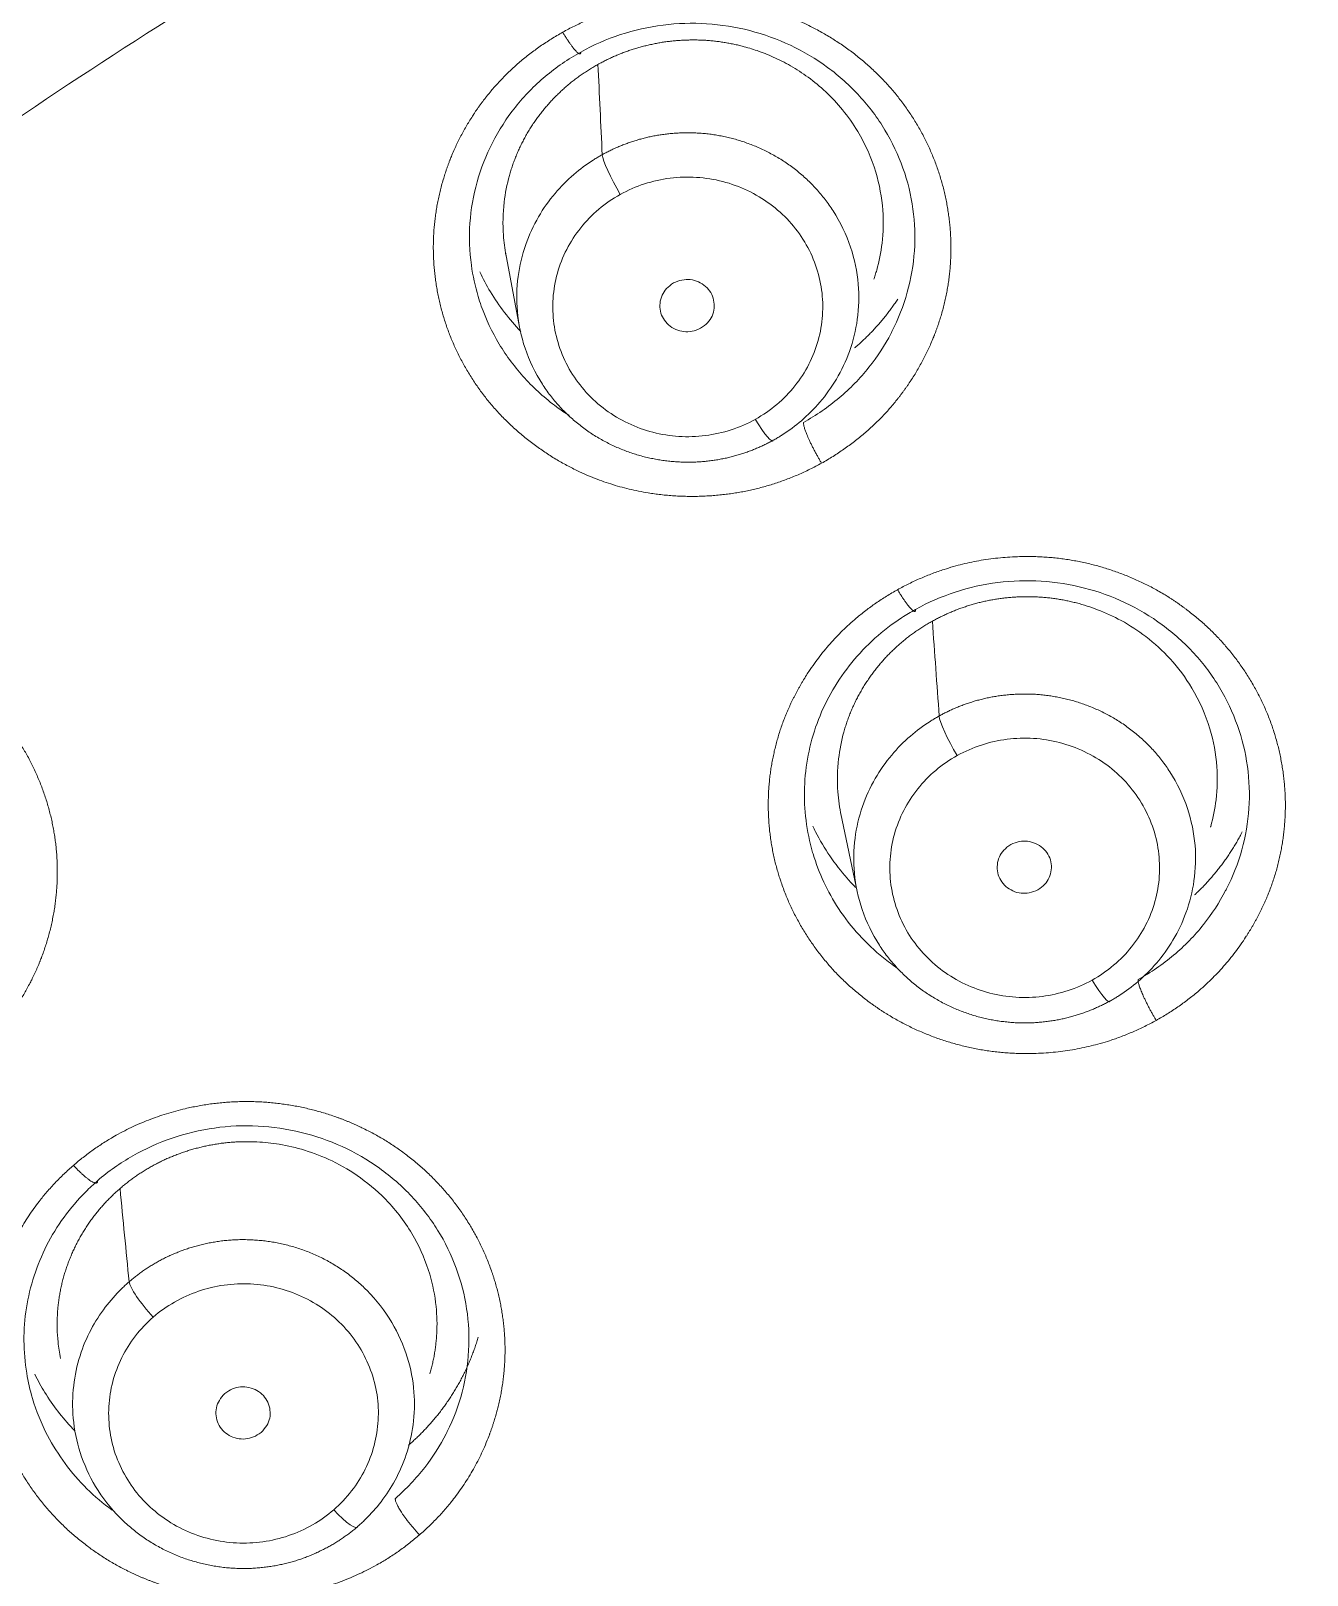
# Model space of a CAD drawing. Extents: x 19821 to 22981, y -91 to 2224.
# Drawn here: x 20717.51 to 20728.1, y 1238.57 to 1251.39 of the extents above; entities that cross this region are included whole.
import ezdxf

# ---------------------------------------------------------------- set-up
doc = ezdxf.new("R2010")
doc.units = 0
doc.header["$LTSCALE"] = 10
doc.header["$MEASUREMENT"] = 0
doc.layers.add('1', color=7, linetype='CONTINUOUS')

msp = doc.modelspace()

# ---------------------------------------------------------------- linework, layer by layer
at = {"layer": '1', "color": 7, "linetype": 'Continuous', "lineweight": 18}
for p, q in [((20721.449, 1249.554), (20721.566, 1248.931)), ((20724.233, 1244.89), (20724.369, 1244.247))]:
    msp.add_line(p, q, dxfattribs=at)
at = {"layer": '1', "color": 7, "linetype": 'Continuous', "lineweight": 13}
msp.add_line((20726.469, 1243.337), (20726.469, 1243.337), dxfattribs=at)
at = {"layer": '1', "color": 7, "linetype": 'Continuous', "lineweight": 18}
for centre, major_axis, ratio, start_param, end_param in [((20744.931, 1212.861), (62.577, 0), 0.961262, 0, 3.141593), ((20744.931, 1212.247), (-60.5, 0), 0.961262, 4.72417, 7.004197), ((20744.931, 1212.384), (-59.925, 0), 0.961262, 4.712389, 7.853982), ((20744.931, 1212.384), (60, 0), 0.961262, 1.582577, 4.712389), ((20722.402, 1250.115), (-0.145, 0.262), 0.137715, 0.271248, 1.813916), ((20723.523, 1248.248), (0.145, -0.262), 0.137665, 4.95623, 6.429121), ((20725.199, 1245.457), (-0.146, 0.262), 0.137817, 0.288498, 1.814094), ((20726.319, 1243.593), (0.146, -0.262), 0.137768, 4.955935, 6.446634), ((20718.525, 1240.796), (-0.196, 0.227), 0.18444, 0.255051, 1.780647), ((20720.023, 1239.196), (0.196, -0.227), 0.18439, 4.922488, 6.413187)]:
    msp.add_ellipse(centre, major_axis=major_axis, ratio=ratio, start_param=start_param, end_param=end_param, dxfattribs=at)
at = {"layer": '1', "color": 7, "linetype": 'Continuous', "lineweight": 13}
for centre, major_axis, start_param, end_param in [((20744.931, 1212.541), (61.963, 0), 1.570796, 3.141593), ((20744.931, 1212.247), (59.425, 0), 1.570796, 4.70194), ((20744.931, 1212.247), (57.948, 0), 1.579187, 4.712389), ((20744.931, 1212.291), (57.403, 0), 1.579486, 4.712389), ((20744.931, 1213.073), (-47.825, 0), 5.266052, 5.415363)]:
    msp.add_ellipse(centre, major_axis=major_axis, ratio=0.961262, start_param=start_param, end_param=end_param, dxfattribs=at)
at = {"layer": '1', "color": 7, "linetype": 'Continuous', "lineweight": 18}
for points, knots in [([(20682.032, 1218.028), (20682.032, 1219.263), (20682.071, 1220.483), (20682.223, 1222.886), (20682.335, 1224.071), (20682.627, 1226.401), (20682.806, 1227.546), (20683.225, 1229.796), (20683.464, 1230.9), (20683.999, 1233.064), (20684.293, 1234.124), (20684.931, 1236.198), (20685.275, 1237.212), (20686.005, 1239.192), (20686.391, 1240.159), (20687.201, 1242.044), (20687.625, 1242.962), (20688.505, 1244.75), (20688.961, 1245.62), (20689.899, 1247.311), (20690.381, 1248.132), (20691.368, 1249.726), (20691.873, 1250.499), (20692.899, 1251.997), (20693.42, 1252.723), (20694.476, 1254.126), (20695.01, 1254.805), (20696.086, 1256.116), (20696.629, 1256.749), (20697.718, 1257.971), (20698.265, 1258.56), (20699.087, 1259.41), (20699.497, 1259.828), (20699.976, 1260.301), (20700.216, 1260.534), (20700.335, 1260.65), (20700.395, 1260.708), (20700.425, 1260.736), (20700.44, 1260.751), (20700.447, 1260.758), (20700.451, 1260.762), (20700.453, 1260.763), (20700.454, 1260.764), (20700.454, 1260.765), (20700.454, 1260.765), (20700.455, 1260.765), (20700.455, 1260.765), (20701.928, 1262.181), (20703.472, 1263.524), (20706.686, 1266.053), (20708.356, 1267.239), (20711.804, 1269.445), (20713.582, 1270.464), (20717.228, 1272.327), (20719.096, 1273.171), (20722.903, 1274.676), (20724.843, 1275.337), (20728.773, 1276.474), (20730.764, 1276.949), (20734.778, 1277.709), (20736.802, 1277.995), (20740.862, 1278.375), (20742.898, 1278.47), (20744.931, 1278.47)], [0, 0, 0, 0, 0.03125, 0.03125, 0.0625, 0.0625, 0.09375, 0.09375, 0.125, 0.125, 0.15625, 0.15625, 0.1875, 0.1875, 0.21875, 0.21875, 0.25, 0.25, 0.28125, 0.28125, 0.3125, 0.3125, 0.34375, 0.34375, 0.375, 0.375, 0.40625, 0.40625, 0.4375, 0.4375, 0.46875, 0.46875, 0.484375, 0.492188, 0.496094, 0.498047, 0.499023, 0.499512, 0.499756, 0.499878, 0.499939, 0.499969, 0.499985, 0.499992, 0.499996, 0.499996, 0.5, 0.5, 0.5625, 0.5625, 0.625, 0.625, 0.6875, 0.6875, 0.75, 0.75, 0.8125, 0.8125, 0.875, 0.875, 0.9375, 0.9375, 1, 1, 1, 1]), ([(20722.074, 1251.214), (20722.179, 1251.273), (20722.289, 1251.321), (20722.518, 1251.396), (20722.637, 1251.422), (20722.877, 1251.453), (20722.998, 1251.457), (20723.24, 1251.441), (20723.36, 1251.422), (20723.593, 1251.362), (20723.707, 1251.321), (20723.924, 1251.219), (20724.027, 1251.157), (20724.22, 1251.016), (20724.308, 1250.936), (20724.468, 1250.762), (20724.539, 1250.667), (20724.66, 1250.466), (20724.71, 1250.359), (20724.788, 1250.14), (20724.816, 1250.026), (20724.847, 1249.795), (20724.852, 1249.679), (20724.836, 1249.447), (20724.816, 1249.332), (20724.754, 1249.107), (20724.711, 1248.998), (20724.655, 1248.889), (20724.653, 1248.885), (20724.651, 1248.88)], [0, 0, 0, 0, 0.076671, 0.076671, 0.153342, 0.153342, 0.230013, 0.230013, 0.306684, 0.306684, 0.383355, 0.383355, 0.460026, 0.460026, 0.536697, 0.536697, 0.613368, 0.613368, 0.690039, 0.690039, 0.76671, 0.76671, 0.84338, 0.84338, 0.920051, 0.920051, 0.996722, 0.996722, 1, 1, 1, 1]), ([(20722.217, 1251.112), (20722.228, 1251.118), (20722.251, 1251.13), (20722.285, 1251.147), (20722.32, 1251.164), (20722.355, 1251.18), (20722.391, 1251.195), (20722.427, 1251.209), (20722.464, 1251.223), (20722.501, 1251.235), (20722.538, 1251.247), (20722.576, 1251.258), (20722.614, 1251.267), (20722.653, 1251.276), (20722.692, 1251.284), (20722.731, 1251.292), (20722.77, 1251.298), (20722.81, 1251.303), (20722.85, 1251.307), (20722.89, 1251.311), (20722.93, 1251.313), (20722.97, 1251.314), (20723.01, 1251.315), (20723.051, 1251.314), (20723.091, 1251.313), (20723.132, 1251.31), (20723.173, 1251.306), (20723.213, 1251.302), (20723.254, 1251.296), (20723.294, 1251.289), (20723.334, 1251.282), (20723.374, 1251.273), (20723.443, 1251.256), (20723.543, 1251.226), (20723.678, 1251.173), (20723.821, 1251.1), (20723.968, 1251.005), (20724.114, 1250.883), (20724.254, 1250.734), (20724.407, 1250.516), (20724.532, 1250.236), (20724.59, 1249.917), (20724.584, 1249.642), (20724.55, 1249.47), (20724.525, 1249.383), (20724.519, 1249.363), (20724.513, 1249.344), (20724.509, 1249.333), (20724.508, 1249.328)], [0, 0, 0, 0, 0.010186, 0.020395, 0.030625, 0.040878, 0.051153, 0.06145, 0.071769, 0.08211, 0.092474, 0.10286, 0.113269, 0.1237, 0.134153, 0.144628, 0.155126, 0.165646, 0.176189, 0.186754, 0.197342, 0.207952, 0.218585, 0.22924, 0.239917, 0.250618, 0.261341, 0.272086, 0.282855, 0.293645, 0.304459, 0.315295, 0.326154, 0.360178, 0.398393, 0.440802, 0.487406, 0.538208, 0.593209, 0.652413, 0.753151, 0.841072, 0.916136, 0.97831, 0.984117, 0.989918, 0.995712, 1, 1, 1, 1]), ([(20721.222, 1249.185), (20721.197, 1249.27), (20721.178, 1249.357), (20721.15, 1249.56), (20721.146, 1249.677), (20721.162, 1249.909), (20721.182, 1250.024), (20721.244, 1250.248), (20721.287, 1250.357), (20721.394, 1250.566), (20721.458, 1250.665), (20721.605, 1250.85), (20721.688, 1250.935), (20721.87, 1251.088), (20721.969, 1251.156), (20722.074, 1251.214)], [0, 0, 0, 0, 0.112689, 0.112689, 0.260574, 0.260574, 0.408459, 0.408459, 0.556344, 0.556344, 0.70423, 0.70423, 0.852115, 0.852115, 1, 1, 1, 1]), ([(20721.453, 1249.528), (20721.443, 1249.583), (20721.424, 1249.729), (20721.429, 1249.952), (20721.463, 1250.124), (20721.488, 1250.211), (20721.494, 1250.231), (20721.501, 1250.252), (20721.507, 1250.272), (20721.514, 1250.292), (20721.522, 1250.312), (20721.529, 1250.331), (20721.537, 1250.351), (20721.545, 1250.371), (20721.553, 1250.39), (20721.562, 1250.409), (20721.571, 1250.428), (20721.58, 1250.447), (20721.59, 1250.466), (20721.599, 1250.485), (20721.609, 1250.503), (20721.619, 1250.522), (20721.63, 1250.54), (20721.641, 1250.558), (20721.652, 1250.576), (20721.663, 1250.594), (20721.674, 1250.611), (20721.686, 1250.629), (20721.698, 1250.646), (20721.71, 1250.663), (20721.722, 1250.68), (20721.735, 1250.696), (20721.748, 1250.713), (20721.761, 1250.729), (20721.774, 1250.745), (20721.787, 1250.761), (20721.801, 1250.777), (20721.815, 1250.792), (20721.829, 1250.808), (20721.843, 1250.823), (20721.857, 1250.838), (20721.872, 1250.853), (20721.887, 1250.867), (20721.902, 1250.881), (20721.917, 1250.896), (20721.932, 1250.909), (20721.948, 1250.923), (20721.964, 1250.937), (20721.979, 1250.95), (20721.995, 1250.963), (20722.012, 1250.976), (20722.028, 1250.988), (20722.044, 1251.001), (20722.061, 1251.013), (20722.078, 1251.025), (20722.095, 1251.036), (20722.112, 1251.048), (20722.129, 1251.059), (20722.146, 1251.07), (20722.164, 1251.081), (20722.182, 1251.091), (20722.199, 1251.102), (20722.211, 1251.108), (20722.217, 1251.112)], [0, 0, 0, 0, 0.089381, 0.236857, 0.35916, 0.37057, 0.381967, 0.393351, 0.404722, 0.416081, 0.427427, 0.43876, 0.450081, 0.461388, 0.472683, 0.483966, 0.495235, 0.506492, 0.517736, 0.528968, 0.540187, 0.551393, 0.562586, 0.573767, 0.584935, 0.59609, 0.607233, 0.618363, 0.629481, 0.640586, 0.651678, 0.662757, 0.673824, 0.684879, 0.695921, 0.70695, 0.717966, 0.72897, 0.739962, 0.750941, 0.761907, 0.772861, 0.783802, 0.794731, 0.805647, 0.81655, 0.827441, 0.83832, 0.849186, 0.86004, 0.870881, 0.881709, 0.892525, 0.903329, 0.91412, 0.924898, 0.935665, 0.946418, 0.957159, 0.967888, 0.978605, 0.989309, 1, 1, 1, 1]), ([(20723.672, 1247.992), (20723.677, 1247.995), (20723.688, 1248), (20723.703, 1248.009), (20723.718, 1248.018), (20723.733, 1248.027), (20723.798, 1248.068), (20723.914, 1248.155), (20724.068, 1248.309), (20724.206, 1248.501), (20724.315, 1248.733), (20724.381, 1249), (20724.388, 1249.295), (20724.325, 1249.604), (20724.221, 1249.819), (20724.137, 1249.944), (20724.103, 1249.991), (20724.067, 1250.035), (20724.029, 1250.078), (20723.991, 1250.119), (20723.95, 1250.158), (20723.909, 1250.195), (20723.867, 1250.23), (20723.823, 1250.263), (20723.779, 1250.295), (20723.734, 1250.324), (20723.688, 1250.351), (20723.642, 1250.377), (20723.596, 1250.4), (20723.548, 1250.422), (20723.501, 1250.442), (20723.453, 1250.459), (20723.406, 1250.476), (20723.358, 1250.49), (20723.31, 1250.502), (20723.263, 1250.513), (20723.215, 1250.522), (20723.168, 1250.53), (20723.121, 1250.536), (20723.075, 1250.54), (20723.029, 1250.543), (20722.983, 1250.544), (20722.938, 1250.544), (20722.893, 1250.543), (20722.849, 1250.54), (20722.806, 1250.536), (20722.764, 1250.531), (20722.722, 1250.525), (20722.681, 1250.518), (20722.64, 1250.509), (20722.601, 1250.5), (20722.562, 1250.49), (20722.524, 1250.478), (20722.487, 1250.466), (20722.451, 1250.453), (20722.415, 1250.44), (20722.381, 1250.425), (20722.347, 1250.411), (20722.315, 1250.395), (20722.283, 1250.379), (20722.262, 1250.368), (20722.252, 1250.362)], [0, 0, 0, 0, 0.004015, 0.007996, 0.011942, 0.015855, 0.019734, 0.064711, 0.114332, 0.168596, 0.227502, 0.291049, 0.359234, 0.432056, 0.509512, 0.522904, 0.536174, 0.549324, 0.562352, 0.575259, 0.588045, 0.600709, 0.613253, 0.625675, 0.637976, 0.650156, 0.662214, 0.674151, 0.685967, 0.697662, 0.709235, 0.720687, 0.732018, 0.743227, 0.754315, 0.765282, 0.776127, 0.786851, 0.797454, 0.807935, 0.818295, 0.828533, 0.838651, 0.848646, 0.858521, 0.868274, 0.877905, 0.887415, 0.896804, 0.906072, 0.915218, 0.924242, 0.933145, 0.941927, 0.950588, 0.959127, 0.967544, 0.97584, 0.984015, 0.992068, 1, 1, 1, 1]), ([(20722.252, 1250.362), (20722.247, 1250.359), (20722.237, 1250.354), (20722.222, 1250.345), (20722.207, 1250.336), (20722.192, 1250.327), (20722.125, 1250.285), (20722.007, 1250.197), (20721.852, 1250.04), (20721.714, 1249.845), (20721.607, 1249.613), (20721.543, 1249.346), (20721.537, 1249.052), (20721.601, 1248.746), (20721.704, 1248.534), (20721.787, 1248.41), (20721.821, 1248.363), (20721.857, 1248.319), (20721.894, 1248.276), (20721.933, 1248.235), (20721.973, 1248.196), (20722.014, 1248.159), (20722.057, 1248.124), (20722.1, 1248.091), (20722.144, 1248.06), (20722.189, 1248.03), (20722.234, 1248.003), (20722.281, 1247.978), (20722.327, 1247.954), (20722.374, 1247.932), (20722.422, 1247.913), (20722.469, 1247.895), (20722.517, 1247.879), (20722.564, 1247.864), (20722.612, 1247.852), (20722.66, 1247.841), (20722.707, 1247.832), (20722.754, 1247.824), (20722.801, 1247.818), (20722.848, 1247.814), (20722.894, 1247.811), (20722.939, 1247.809), (20722.984, 1247.809), (20723.029, 1247.811), (20723.073, 1247.813), (20723.116, 1247.817), (20723.159, 1247.822), (20723.201, 1247.828), (20723.242, 1247.836), (20723.283, 1247.844), (20723.322, 1247.853), (20723.361, 1247.864), (20723.399, 1247.875), (20723.436, 1247.887), (20723.473, 1247.9), (20723.508, 1247.914), (20723.543, 1247.928), (20723.576, 1247.943), (20723.609, 1247.959), (20723.641, 1247.975), (20723.662, 1247.986), (20723.672, 1247.992)], [0, 0, 0, 0, 0.003927, 0.007866, 0.011819, 0.015784, 0.019761, 0.065641, 0.115909, 0.170562, 0.229596, 0.293008, 0.360794, 0.432949, 0.509466, 0.522824, 0.536063, 0.549181, 0.56218, 0.575059, 0.587818, 0.600457, 0.612977, 0.625376, 0.637656, 0.649816, 0.661856, 0.673777, 0.685577, 0.697258, 0.708819, 0.72026, 0.731582, 0.742784, 0.753866, 0.764828, 0.775671, 0.786394, 0.796997, 0.80748, 0.817844, 0.828089, 0.838213, 0.848218, 0.858103, 0.867869, 0.877515, 0.887041, 0.896448, 0.905735, 0.914902, 0.92395, 0.932878, 0.941687, 0.950376, 0.958946, 0.967396, 0.975726, 0.983937, 0.992028, 1, 1, 1, 1]), ([(20721.236, 1249.389), (20721.262, 1249.333), (20721.357, 1249.156), (20721.48, 1248.995), (20721.576, 1248.894)], [0, 0, 0, 0, 0.312797, 1, 1, 1, 1]), ([(20724.347, 1248.758), (20724.355, 1248.764), (20724.373, 1248.779), (20724.401, 1248.805), (20724.432, 1248.834), (20724.463, 1248.864), (20724.493, 1248.895), (20724.522, 1248.927), (20724.551, 1248.959), (20724.579, 1248.992), (20724.606, 1249.025), (20724.633, 1249.06), (20724.658, 1249.095), (20724.682, 1249.129), (20724.698, 1249.152), (20724.705, 1249.162)], [0, 0, 0, 0, 0.052871, 0.131508, 0.210324, 0.289319, 0.368493, 0.447845, 0.527376, 0.607086, 0.686975, 0.767042, 0.847288, 0.927712, 1, 1, 1, 1]), ([(20724.854, 1246.588), (20724.958, 1246.646), (20725.069, 1246.694), (20725.298, 1246.769), (20725.416, 1246.795), (20725.656, 1246.826), (20725.777, 1246.829), (20726.018, 1246.814), (20726.138, 1246.795), (20726.372, 1246.735), (20726.486, 1246.694), (20726.702, 1246.592), (20726.806, 1246.53), (20726.997, 1246.389), (20727.086, 1246.309), (20727.246, 1246.135), (20727.316, 1246.04), (20727.437, 1245.839), (20727.487, 1245.732), (20727.565, 1245.513), (20727.593, 1245.399), (20727.624, 1245.169), (20727.629, 1245.052), (20727.613, 1244.82), (20727.593, 1244.705), (20727.531, 1244.481), (20727.488, 1244.371), (20727.432, 1244.263), (20727.43, 1244.258), (20727.427, 1244.254)], [0, 0, 0, 0, 0.076671, 0.076671, 0.153342, 0.153342, 0.230013, 0.230013, 0.306684, 0.306684, 0.383355, 0.383355, 0.460026, 0.460026, 0.536697, 0.536697, 0.613368, 0.613368, 0.690039, 0.690039, 0.76671, 0.76671, 0.84338, 0.84338, 0.920051, 0.920051, 0.996722, 0.996722, 1, 1, 1, 1]), ([(20724.993, 1246.49), (20725.004, 1246.496), (20725.027, 1246.508), (20725.061, 1246.526), (20725.096, 1246.542), (20725.131, 1246.558), (20725.167, 1246.573), (20725.203, 1246.588), (20725.239, 1246.601), (20725.276, 1246.613), (20725.314, 1246.625), (20725.352, 1246.636), (20725.39, 1246.646), (20725.428, 1246.655), (20725.467, 1246.663), (20725.506, 1246.67), (20725.546, 1246.676), (20725.585, 1246.681), (20725.625, 1246.686), (20725.665, 1246.689), (20725.705, 1246.691), (20725.745, 1246.693), (20725.786, 1246.693), (20725.826, 1246.693), (20725.867, 1246.691), (20725.907, 1246.688), (20725.948, 1246.685), (20725.988, 1246.68), (20726.029, 1246.674), (20726.069, 1246.668), (20726.109, 1246.66), (20726.149, 1246.651), (20726.236, 1246.63), (20726.376, 1246.585), (20726.572, 1246.495), (20726.777, 1246.361), (20726.98, 1246.175), (20727.17, 1245.921), (20727.305, 1245.616), (20727.363, 1245.298), (20727.357, 1245.023), (20727.324, 1244.856), (20727.303, 1244.782), (20727.303, 1244.781)], [0, 0, 0, 0, 0.010406, 0.020834, 0.031285, 0.041759, 0.052256, 0.062775, 0.073318, 0.083882, 0.09447, 0.105081, 0.115714, 0.12637, 0.137049, 0.147751, 0.158475, 0.169223, 0.179993, 0.190786, 0.201602, 0.212441, 0.223302, 0.234187, 0.245095, 0.256025, 0.266978, 0.277955, 0.288954, 0.299976, 0.311021, 0.322089, 0.33318, 0.382972, 0.441159, 0.507738, 0.582708, 0.666067, 0.768903, 0.858651, 0.935279, 0.998761, 1, 1, 1, 1]), ([(20724.002, 1244.559), (20723.998, 1244.574), (20723.944, 1244.763), (20723.904, 1245.143), (20724.02, 1245.683), (20724.302, 1246.164), (20724.615, 1246.446), (20724.814, 1246.566), (20724.854, 1246.588)], [0, 0, 0, 0, 0.01883, 0.250121, 0.481236, 0.712514, 0.94436, 1, 1, 1, 1]), ([(20724.236, 1244.876), (20724.222, 1244.941), (20724.2, 1245.098), (20724.206, 1245.332), (20724.239, 1245.504), (20724.264, 1245.59), (20724.27, 1245.611), (20724.277, 1245.631), (20724.283, 1245.651), (20724.29, 1245.671), (20724.298, 1245.691), (20724.305, 1245.711), (20724.313, 1245.73), (20724.321, 1245.75), (20724.33, 1245.769), (20724.338, 1245.788), (20724.347, 1245.807), (20724.356, 1245.826), (20724.366, 1245.845), (20724.375, 1245.864), (20724.385, 1245.882), (20724.396, 1245.901), (20724.406, 1245.919), (20724.417, 1245.937), (20724.428, 1245.955), (20724.439, 1245.973), (20724.45, 1245.99), (20724.462, 1246.007), (20724.474, 1246.025), (20724.486, 1246.042), (20724.498, 1246.059), (20724.511, 1246.075), (20724.524, 1246.092), (20724.537, 1246.108), (20724.55, 1246.124), (20724.563, 1246.14), (20724.577, 1246.156), (20724.591, 1246.171), (20724.605, 1246.187), (20724.619, 1246.202), (20724.633, 1246.217), (20724.648, 1246.231), (20724.663, 1246.246), (20724.678, 1246.26), (20724.693, 1246.274), (20724.708, 1246.288), (20724.724, 1246.302), (20724.739, 1246.315), (20724.755, 1246.328), (20724.771, 1246.341), (20724.788, 1246.354), (20724.804, 1246.367), (20724.82, 1246.379), (20724.837, 1246.391), (20724.854, 1246.403), (20724.871, 1246.415), (20724.888, 1246.426), (20724.905, 1246.438), (20724.922, 1246.448), (20724.94, 1246.459), (20724.957, 1246.47), (20724.975, 1246.48), (20724.987, 1246.487), (20724.993, 1246.49)], [0, 0, 0, 0, 0.105324, 0.250161, 0.370233, 0.381444, 0.392642, 0.403828, 0.415002, 0.426163, 0.437311, 0.448448, 0.459572, 0.470683, 0.481782, 0.492869, 0.503943, 0.515005, 0.526055, 0.537092, 0.548116, 0.559129, 0.570129, 0.581116, 0.592091, 0.603054, 0.614005, 0.624943, 0.635868, 0.646782, 0.657683, 0.668571, 0.679447, 0.690311, 0.701163, 0.712002, 0.722829, 0.733643, 0.744445, 0.755235, 0.766013, 0.776778, 0.78753, 0.798271, 0.808999, 0.819715, 0.830418, 0.841109, 0.851788, 0.862455, 0.873109, 0.883751, 0.89438, 0.904998, 0.915603, 0.926195, 0.936776, 0.947344, 0.9579, 0.968443, 0.978974, 0.989493, 1, 1, 1, 1]), ([(20726.469, 1243.337), (20726.474, 1243.34), (20726.484, 1243.346), (20726.5, 1243.355), (20726.515, 1243.364), (20726.53, 1243.373), (20726.594, 1243.414), (20726.71, 1243.499), (20726.862, 1243.652), (20727, 1243.843), (20727.109, 1244.073), (20727.176, 1244.34), (20727.185, 1244.635), (20727.121, 1244.946), (20727.018, 1245.162), (20726.933, 1245.287), (20726.899, 1245.333), (20726.863, 1245.378), (20726.826, 1245.421), (20726.787, 1245.461), (20726.747, 1245.5), (20726.705, 1245.537), (20726.663, 1245.572), (20726.62, 1245.605), (20726.576, 1245.637), (20726.531, 1245.666), (20726.485, 1245.693), (20726.439, 1245.718), (20726.392, 1245.742), (20726.345, 1245.763), (20726.298, 1245.783), (20726.25, 1245.801), (20726.203, 1245.817), (20726.155, 1245.831), (20726.107, 1245.844), (20726.06, 1245.854), (20726.012, 1245.863), (20725.965, 1245.871), (20725.918, 1245.877), (20725.872, 1245.881), (20725.826, 1245.884), (20725.78, 1245.885), (20725.735, 1245.885), (20725.691, 1245.884), (20725.647, 1245.881), (20725.604, 1245.877), (20725.561, 1245.872), (20725.519, 1245.866), (20725.478, 1245.859), (20725.438, 1245.85), (20725.398, 1245.841), (20725.359, 1245.83), (20725.321, 1245.819), (20725.284, 1245.807), (20725.248, 1245.794), (20725.213, 1245.781), (20725.178, 1245.766), (20725.145, 1245.751), (20725.112, 1245.736), (20725.081, 1245.72), (20725.06, 1245.708), (20725.05, 1245.703)], [0, 0, 0, 0, 0.004118, 0.008173, 0.012166, 0.016096, 0.019964, 0.064381, 0.113599, 0.167617, 0.226431, 0.29004, 0.358441, 0.431629, 0.509603, 0.522984, 0.536244, 0.549383, 0.562401, 0.575299, 0.588075, 0.600731, 0.613266, 0.62568, 0.637973, 0.650145, 0.662197, 0.674127, 0.685937, 0.697626, 0.709194, 0.720641, 0.731967, 0.743172, 0.754257, 0.76522, 0.776062, 0.786784, 0.797385, 0.807864, 0.818223, 0.828461, 0.838578, 0.848574, 0.858449, 0.868203, 0.877836, 0.887348, 0.89674, 0.90601, 0.915159, 0.924188, 0.933095, 0.941882, 0.950547, 0.959092, 0.967515, 0.975818, 0.984, 0.99206, 1, 1, 1, 1]), ([(20725.05, 1245.703), (20725.045, 1245.7), (20725.034, 1245.694), (20725.019, 1245.686), (20725.004, 1245.677), (20724.989, 1245.667), (20724.921, 1245.625), (20724.802, 1245.536), (20724.646, 1245.378), (20724.509, 1245.182), (20724.403, 1244.949), (20724.34, 1244.683), (20724.335, 1244.391), (20724.4, 1244.087), (20724.502, 1243.876), (20724.585, 1243.753), (20724.619, 1243.707), (20724.655, 1243.663), (20724.692, 1243.62), (20724.731, 1243.579), (20724.771, 1243.54), (20724.812, 1243.503), (20724.854, 1243.468), (20724.898, 1243.435), (20724.942, 1243.404), (20724.987, 1243.375), (20725.032, 1243.348), (20725.078, 1243.322), (20725.125, 1243.299), (20725.172, 1243.277), (20725.219, 1243.258), (20725.267, 1243.24), (20725.314, 1243.224), (20725.362, 1243.209), (20725.409, 1243.197), (20725.457, 1243.186), (20725.504, 1243.177), (20725.551, 1243.169), (20725.598, 1243.164), (20725.645, 1243.159), (20725.691, 1243.156), (20725.736, 1243.155), (20725.782, 1243.155), (20725.826, 1243.156), (20725.87, 1243.159), (20725.913, 1243.163), (20725.956, 1243.168), (20725.998, 1243.174), (20726.039, 1243.181), (20726.079, 1243.19), (20726.119, 1243.199), (20726.158, 1243.21), (20726.196, 1243.221), (20726.233, 1243.233), (20726.269, 1243.246), (20726.305, 1243.259), (20726.339, 1243.274), (20726.373, 1243.289), (20726.406, 1243.304), (20726.438, 1243.32), (20726.458, 1243.332), (20726.469, 1243.337)], [0, 0, 0, 0, 0.00393, 0.007893, 0.011888, 0.015916, 0.019977, 0.066371, 0.117001, 0.171866, 0.230962, 0.294285, 0.361833, 0.433602, 0.509587, 0.522943, 0.536179, 0.549296, 0.562292, 0.575169, 0.587926, 0.600564, 0.613081, 0.625479, 0.637757, 0.649915, 0.661953, 0.673871, 0.68567, 0.697349, 0.708908, 0.720347, 0.731667, 0.742867, 0.753947, 0.764907, 0.775747, 0.786468, 0.797069, 0.80755, 0.817912, 0.828154, 0.838276, 0.848278, 0.85816, 0.867923, 0.877566, 0.88709, 0.896493, 0.905777, 0.914942, 0.923986, 0.932911, 0.941716, 0.950401, 0.958967, 0.967413, 0.975739, 0.983946, 0.992033, 1, 1, 1, 1]), ([(20724, 1244.789), (20724.008, 1244.773), (20724.084, 1244.618), (20724.202, 1244.445), (20724.331, 1244.305), (20724.355, 1244.28)], [0, 0, 0, 0, 0.085314, 0.836418, 1, 1, 1, 1]), ([(20727.169, 1244.217), (20727.175, 1244.222), (20727.191, 1244.237), (20727.216, 1244.262), (20727.244, 1244.29), (20727.272, 1244.32), (20727.299, 1244.35), (20727.325, 1244.381), (20727.351, 1244.412), (20727.377, 1244.444), (20727.401, 1244.476), (20727.425, 1244.509), (20727.449, 1244.543), (20727.472, 1244.577), (20727.494, 1244.612), (20727.515, 1244.647), (20727.535, 1244.683), (20727.552, 1244.714), (20727.562, 1244.734), (20727.566, 1244.741)], [0, 0, 0, 0, 0.036848, 0.097432, 0.158189, 0.219121, 0.280226, 0.341506, 0.40296, 0.464587, 0.526388, 0.588364, 0.650513, 0.712836, 0.775333, 0.838003, 0.900848, 0.963866, 1, 1, 1, 1]), ([(20718.062, 1241.845), (20718.152, 1241.922), (20718.25, 1241.992), (20718.458, 1242.11), (20718.568, 1242.16), (20718.795, 1242.238), (20718.913, 1242.266), (20719.153, 1242.299), (20719.274, 1242.305), (20719.515, 1242.293), (20719.636, 1242.275), (20719.87, 1242.218), (20719.984, 1242.178), (20720.202, 1242.079), (20720.306, 1242.018), (20720.5, 1241.879), (20720.59, 1241.801), (20720.752, 1241.628), (20720.824, 1241.534), (20720.948, 1241.335), (20720.999, 1241.229), (20721.08, 1241.01), (20721.109, 1240.897), (20721.144, 1240.667), (20721.149, 1240.551), (20721.137, 1240.319), (20721.119, 1240.203), (20721.059, 1239.978), (20721.018, 1239.868), (20720.963, 1239.757), (20720.96, 1239.751), (20720.957, 1239.745)], [0, 0, 0, 0, 0.071138, 0.071138, 0.142275, 0.142275, 0.213413, 0.213413, 0.284551, 0.284551, 0.355688, 0.355688, 0.426826, 0.426826, 0.497964, 0.497964, 0.569101, 0.569101, 0.640239, 0.640239, 0.711377, 0.711377, 0.782514, 0.782514, 0.853652, 0.853652, 0.92479, 0.92479, 0.995927, 0.995927, 1, 1, 1, 1]), ([(20718.249, 1241.78), (20718.258, 1241.788), (20718.278, 1241.805), (20718.307, 1241.828), (20718.338, 1241.852), (20718.369, 1241.874), (20718.4, 1241.896), (20718.433, 1241.917), (20718.466, 1241.938), (20718.499, 1241.957), (20718.533, 1241.976), (20718.568, 1241.994), (20718.603, 1242.012), (20718.639, 1242.028), (20718.675, 1242.044), (20718.712, 1242.058), (20718.749, 1242.072), (20718.786, 1242.085), (20718.824, 1242.098), (20718.863, 1242.109), (20718.902, 1242.119), (20718.941, 1242.129), (20718.98, 1242.137), (20719.02, 1242.144), (20719.06, 1242.151), (20719.1, 1242.157), (20719.14, 1242.161), (20719.181, 1242.165), (20719.222, 1242.167), (20719.263, 1242.169), (20719.304, 1242.169), (20719.345, 1242.169), (20719.434, 1242.165), (20719.581, 1242.15), (20719.792, 1242.1), (20720.022, 1242.011), (20720.26, 1241.869), (20720.501, 1241.658), (20720.699, 1241.387), (20720.825, 1241.087), (20720.878, 1240.817), (20720.883, 1240.642), (20720.877, 1240.553), (20720.875, 1240.532), (20720.873, 1240.511), (20720.871, 1240.49), (20720.869, 1240.469), (20720.866, 1240.448), (20720.863, 1240.427), (20720.859, 1240.406), (20720.856, 1240.385), (20720.852, 1240.365), (20720.847, 1240.344), (20720.843, 1240.324), (20720.838, 1240.303), (20720.833, 1240.283), (20720.827, 1240.263), (20720.824, 1240.25), (20720.822, 1240.243)], [0, 0, 0, 0, 0.009523, 0.019066, 0.028631, 0.038216, 0.047822, 0.057449, 0.067096, 0.076765, 0.086454, 0.096164, 0.105896, 0.115647, 0.12542, 0.135214, 0.145028, 0.154864, 0.16472, 0.174598, 0.184496, 0.194415, 0.204355, 0.214316, 0.224298, 0.234301, 0.244325, 0.25437, 0.264436, 0.274523, 0.284631, 0.29476, 0.30491, 0.350477, 0.403726, 0.464656, 0.533265, 0.609551, 0.703661, 0.785794, 0.85592, 0.914015, 0.919444, 0.924866, 0.930282, 0.935692, 0.941097, 0.946495, 0.951887, 0.957274, 0.962654, 0.968029, 0.973397, 0.97876, 0.984116, 0.989467, 0.994811, 1, 1, 1, 1]), ([(20717.522, 1240.038), (20717.502, 1240.107), (20717.445, 1240.354), (20717.443, 1240.793), (20717.614, 1241.32), (20717.859, 1241.658), (20718.029, 1241.815), (20718.062, 1241.845)], [0, 0, 0, 0, 0.107706, 0.382715, 0.657917, 0.933796, 1, 1, 1, 1]), ([(20717.755, 1240.37), (20717.746, 1240.415), (20717.728, 1240.535), (20717.725, 1240.664), (20717.73, 1240.754), (20717.732, 1240.775), (20717.734, 1240.796), (20717.736, 1240.817), (20717.739, 1240.838), (20717.741, 1240.859), (20717.745, 1240.88), (20717.748, 1240.901), (20717.752, 1240.921), (20717.756, 1240.942), (20717.76, 1240.963), (20717.765, 1240.983), (20717.769, 1241.003), (20717.775, 1241.024), (20717.78, 1241.044), (20717.786, 1241.064), (20717.792, 1241.084), (20717.798, 1241.104), (20717.805, 1241.124), (20717.812, 1241.143), (20717.819, 1241.163), (20717.826, 1241.182), (20717.834, 1241.202), (20717.842, 1241.221), (20717.85, 1241.24), (20717.858, 1241.259), (20717.867, 1241.278), (20717.876, 1241.296), (20717.885, 1241.315), (20717.894, 1241.333), (20717.904, 1241.352), (20717.914, 1241.37), (20717.924, 1241.388), (20717.935, 1241.405), (20717.945, 1241.423), (20717.956, 1241.441), (20717.967, 1241.458), (20717.979, 1241.475), (20717.99, 1241.492), (20718.002, 1241.509), (20718.014, 1241.525), (20718.026, 1241.542), (20718.039, 1241.558), (20718.051, 1241.574), (20718.064, 1241.59), (20718.077, 1241.606), (20718.09, 1241.622), (20718.104, 1241.637), (20718.117, 1241.652), (20718.131, 1241.667), (20718.145, 1241.682), (20718.16, 1241.696), (20718.174, 1241.711), (20718.189, 1241.725), (20718.203, 1241.739), (20718.218, 1241.753), (20718.233, 1241.766), (20718.243, 1241.775), (20718.249, 1241.78)], [0, 0, 0, 0, 0.088656, 0.23459, 0.248215, 0.261826, 0.275421, 0.289001, 0.302566, 0.316116, 0.329651, 0.343171, 0.356676, 0.370166, 0.38364, 0.3971, 0.410544, 0.423974, 0.437388, 0.450787, 0.464171, 0.47754, 0.490895, 0.504234, 0.517558, 0.530867, 0.544161, 0.55744, 0.570703, 0.583952, 0.597186, 0.610405, 0.623609, 0.636797, 0.649971, 0.66313, 0.676274, 0.689402, 0.702516, 0.715615, 0.728699, 0.741768, 0.754821, 0.76786, 0.780884, 0.793893, 0.806887, 0.819866, 0.83283, 0.845778, 0.858712, 0.871632, 0.884536, 0.897425, 0.910299, 0.923158, 0.936003, 0.948832, 0.961646, 0.974446, 0.98723, 1, 1, 1, 1]), ([(20720.223, 1238.976), (20720.228, 1238.98), (20720.237, 1238.988), (20720.25, 1238.999), (20720.263, 1239.011), (20720.275, 1239.023), (20720.33, 1239.076), (20720.424, 1239.182), (20720.541, 1239.362), (20720.634, 1239.576), (20720.691, 1239.824), (20720.699, 1240.098), (20720.643, 1240.389), (20720.514, 1240.679), (20720.366, 1240.87), (20720.256, 1240.976), (20720.213, 1241.014), (20720.168, 1241.051), (20720.122, 1241.085), (20720.076, 1241.117), (20720.028, 1241.147), (20719.98, 1241.175), (20719.931, 1241.201), (20719.881, 1241.225), (20719.831, 1241.246), (20719.781, 1241.266), (20719.73, 1241.283), (20719.68, 1241.299), (20719.629, 1241.312), (20719.578, 1241.324), (20719.528, 1241.334), (20719.478, 1241.342), (20719.428, 1241.348), (20719.378, 1241.352), (20719.329, 1241.355), (20719.28, 1241.356), (20719.231, 1241.356), (20719.184, 1241.353), (20719.137, 1241.35), (20719.09, 1241.345), (20719.045, 1241.338), (20719, 1241.331), (20718.956, 1241.322), (20718.912, 1241.311), (20718.87, 1241.3), (20718.829, 1241.287), (20718.788, 1241.274), (20718.748, 1241.259), (20718.71, 1241.244), (20718.672, 1241.228), (20718.636, 1241.211), (20718.6, 1241.193), (20718.565, 1241.174), (20718.532, 1241.155), (20718.499, 1241.135), (20718.467, 1241.115), (20718.437, 1241.094), (20718.407, 1241.072), (20718.379, 1241.051), (20718.351, 1241.029), (20718.333, 1241.014), (20718.324, 1241.006)], [0, 0, 0, 0, 0.004118, 0.008173, 0.012166, 0.016096, 0.019964, 0.064381, 0.113599, 0.167617, 0.226431, 0.29004, 0.358441, 0.431629, 0.509603, 0.522984, 0.536244, 0.549383, 0.562401, 0.575299, 0.588075, 0.600731, 0.613266, 0.62568, 0.637973, 0.650145, 0.662197, 0.674127, 0.685937, 0.697626, 0.709194, 0.720641, 0.731967, 0.743172, 0.754257, 0.76522, 0.776062, 0.786784, 0.797385, 0.807864, 0.818223, 0.828461, 0.838578, 0.848574, 0.858449, 0.868203, 0.877836, 0.887348, 0.89674, 0.90601, 0.915159, 0.924188, 0.933095, 0.941882, 0.950547, 0.959092, 0.967515, 0.975818, 0.984, 0.99206, 1, 1, 1, 1]), ([(20718.324, 1241.006), (20718.32, 1241.002), (20718.311, 1240.995), (20718.299, 1240.983), (20718.286, 1240.971), (20718.273, 1240.959), (20718.216, 1240.904), (20718.119, 1240.793), (20718, 1240.608), (20717.908, 1240.389), (20717.855, 1240.139), (20717.851, 1239.866), (20717.909, 1239.58), (20718.038, 1239.296), (20718.184, 1239.11), (20718.291, 1239.006), (20718.335, 1238.968), (20718.379, 1238.931), (20718.425, 1238.897), (20718.472, 1238.865), (20718.519, 1238.835), (20718.568, 1238.807), (20718.616, 1238.781), (20718.666, 1238.758), (20718.716, 1238.736), (20718.766, 1238.716), (20718.816, 1238.699), (20718.867, 1238.683), (20718.918, 1238.67), (20718.968, 1238.658), (20719.019, 1238.648), (20719.069, 1238.64), (20719.119, 1238.634), (20719.169, 1238.629), (20719.218, 1238.627), (20719.267, 1238.626), (20719.315, 1238.626), (20719.363, 1238.628), (20719.41, 1238.632), (20719.456, 1238.637), (20719.502, 1238.643), (20719.547, 1238.651), (20719.591, 1238.66), (20719.634, 1238.67), (20719.677, 1238.681), (20719.718, 1238.694), (20719.759, 1238.707), (20719.798, 1238.722), (20719.837, 1238.737), (20719.875, 1238.754), (20719.911, 1238.771), (20719.947, 1238.789), (20719.982, 1238.807), (20720.016, 1238.826), (20720.048, 1238.846), (20720.08, 1238.867), (20720.111, 1238.888), (20720.14, 1238.909), (20720.169, 1238.931), (20720.197, 1238.953), (20720.215, 1238.968), (20720.223, 1238.976)], [0, 0, 0, 0, 0.00393, 0.007893, 0.011888, 0.015916, 0.019977, 0.066371, 0.117001, 0.171866, 0.230962, 0.294285, 0.361833, 0.433602, 0.509587, 0.522943, 0.536179, 0.549296, 0.562292, 0.575169, 0.587926, 0.600564, 0.613081, 0.625479, 0.637757, 0.649915, 0.661953, 0.673871, 0.68567, 0.697349, 0.708908, 0.720347, 0.731667, 0.742867, 0.753947, 0.764907, 0.775747, 0.786468, 0.797069, 0.80755, 0.817912, 0.828154, 0.838276, 0.848278, 0.85816, 0.867923, 0.877566, 0.88709, 0.896493, 0.905777, 0.914942, 0.923986, 0.932911, 0.941716, 0.950401, 0.958967, 0.967413, 0.975739, 0.983946, 0.992033, 1, 1, 1, 1]), ([(20720.643, 1239.648), (20720.653, 1239.657), (20720.674, 1239.676), (20720.705, 1239.704), (20720.735, 1239.733), (20720.765, 1239.763), (20720.794, 1239.794), (20720.822, 1239.825), (20720.85, 1239.857), (20720.877, 1239.889), (20720.903, 1239.922), (20720.929, 1239.956), (20720.954, 1239.991), (20720.978, 1240.026), (20721.002, 1240.061), (20721.024, 1240.097), (20721.046, 1240.134), (20721.067, 1240.171), (20721.087, 1240.209), (20721.107, 1240.247), (20721.125, 1240.286), (20721.143, 1240.325), (20721.159, 1240.365), (20721.175, 1240.405), (20721.19, 1240.445), (20721.204, 1240.486), (20721.215, 1240.52), (20721.221, 1240.54), (20721.222, 1240.546)], [0, 0, 0, 0, 0.038244, 0.076577, 0.114998, 0.153506, 0.192103, 0.230788, 0.269562, 0.308423, 0.347372, 0.38641, 0.425535, 0.464748, 0.50405, 0.543439, 0.582916, 0.622482, 0.662135, 0.701876, 0.741705, 0.781622, 0.821626, 0.861719, 0.901899, 0.942167, 0.982523, 1, 1, 1, 1]), ([(20717.541, 1240.239), (20717.567, 1240.187), (20717.656, 1240.026), (20717.774, 1239.873), (20717.866, 1239.776), (20717.871, 1239.771)], [0, 0, 0, 0, 0.303642, 0.962458, 1, 1, 1, 1])]:
    msp.add_open_spline(points, degree=3, knots=knots, dxfattribs=at)
at = {"layer": '1', "color": 7, "linetype": 'Continuous', "lineweight": 13}
for points, degree, knots in [([(20721.924, 1251.379), (20722.3, 1251.585), (20722.71, 1251.637), (20722.92, 1251.663), (20723.348, 1251.638), (20723.961, 1251.482), (20724.306, 1251.228), (20724.652, 1250.972), (20724.865, 1250.613), (20725.076, 1250.257), (20725.13, 1249.847), (20725.183, 1249.441), (20725.071, 1249.046), (20725.016, 1248.852), (20724.827, 1248.488), (20724.699, 1248.328), (20724.449, 1248.014), (20724.073, 1247.801)], 2, [0, 0, 0, 0.125, 0.125, 0.1875, 0.25, 0.375, 0.375, 0.5, 0.5, 0.625, 0.625, 0.75, 0.75, 0.8125, 0.875, 0.875, 1, 1, 1]), ([(20724.073, 1247.801), (20723.697, 1247.595), (20723.287, 1247.544), (20723.077, 1247.517), (20722.649, 1247.542), (20722.036, 1247.698), (20721.692, 1247.952), (20721.345, 1248.208), (20721.133, 1248.567), (20720.921, 1248.923), (20720.867, 1249.333), (20720.814, 1249.739), (20720.926, 1250.134), (20720.981, 1250.328), (20721.169, 1250.692), (20721.297, 1250.852), (20721.548, 1251.166), (20721.924, 1251.379)], 2, [0, 0, 0, 0.125, 0.125, 0.1875, 0.25, 0.375, 0.375, 0.5, 0.5, 0.625, 0.625, 0.75, 0.75, 0.8125, 0.875, 0.875, 1, 1, 1]), ([(20722.402, 1250.032), (20722.465, 1250.067), (20722.533, 1250.097), (20722.672, 1250.142), (20722.743, 1250.158), (20722.889, 1250.176), (20722.962, 1250.178), (20723.109, 1250.169), (20723.182, 1250.158), (20723.323, 1250.121), (20723.392, 1250.096), (20723.524, 1250.034), (20723.586, 1249.996), (20723.703, 1249.91), (20723.757, 1249.862), (20723.853, 1249.756), (20723.896, 1249.698), (20723.97, 1249.576), (20724, 1249.512), (20724.047, 1249.378), (20724.064, 1249.309), (20724.083, 1249.169), (20724.085, 1249.099), (20724.076, 1248.958), (20724.064, 1248.888), (20724.026, 1248.752), (20724, 1248.685), (20723.935, 1248.559), (20723.896, 1248.499), (20723.807, 1248.387), (20723.757, 1248.335), (20723.646, 1248.242), (20723.587, 1248.201), (20723.523, 1248.165)], 3, [0, 0, 0, 0, 0.0625, 0.0625, 0.125, 0.125, 0.1875, 0.1875, 0.25, 0.25, 0.3125, 0.3125, 0.375, 0.375, 0.4375, 0.4375, 0.5, 0.5, 0.5625, 0.5625, 0.625, 0.625, 0.6875, 0.6875, 0.75, 0.75, 0.8125, 0.8125, 0.875, 0.875, 0.9375, 0.9375, 1, 1, 1, 1]), ([(20723.523, 1248.165), (20723.46, 1248.13), (20723.392, 1248.101), (20723.253, 1248.056), (20723.182, 1248.04), (20723.036, 1248.021), (20722.962, 1248.019), (20722.816, 1248.028), (20722.743, 1248.04), (20722.602, 1248.076), (20722.533, 1248.101), (20722.401, 1248.164), (20722.339, 1248.201), (20722.222, 1248.287), (20722.168, 1248.336), (20722.072, 1248.442), (20722.029, 1248.499), (20721.955, 1248.621), (20721.925, 1248.686), (20721.878, 1248.819), (20721.861, 1248.888), (20721.842, 1249.028), (20721.839, 1249.099), (20721.849, 1249.24), (20721.861, 1249.31), (20721.899, 1249.446), (20721.925, 1249.512), (20721.99, 1249.639), (20722.029, 1249.699), (20722.118, 1249.811), (20722.168, 1249.862), (20722.279, 1249.956), (20722.338, 1249.997), (20722.402, 1250.032)], 3, [0, 0, 0, 0, 0.0625, 0.0625, 0.125, 0.125, 0.1875, 0.1875, 0.25, 0.25, 0.3125, 0.3125, 0.375, 0.375, 0.4375, 0.4375, 0.5, 0.5, 0.5625, 0.5625, 0.625, 0.625, 0.6875, 0.6875, 0.75, 0.75, 0.8125, 0.8125, 0.875, 0.875, 0.9375, 0.9375, 1, 1, 1, 1]), ([(20721.979, 1248.196), (20721.943, 1248.219), (20721.908, 1248.243), (20721.778, 1248.339), (20721.689, 1248.419), (20721.529, 1248.594), (20721.458, 1248.689), (20721.337, 1248.89), (20721.287, 1248.996), (20721.239, 1249.132), (20721.23, 1249.159), (20721.222, 1249.185)], 3, [0, 0, 0, 0, 0.099304, 0.099304, 0.377469, 0.377469, 0.655633, 0.655633, 0.933797, 0.933797, 1, 1, 1, 1]), ([(20724.651, 1248.88), (20724.599, 1248.781), (20724.537, 1248.686), (20724.393, 1248.505), (20724.31, 1248.42), (20724.128, 1248.267), (20724.029, 1248.198), (20723.924, 1248.14)], 3, [0, 0, 0, 0, 0.323696, 0.323696, 0.661848, 0.661848, 1, 1, 1, 1]), ([(20724.704, 1246.751), (20725.074, 1246.956), (20725.702, 1247.035), (20726.126, 1247.01), (20726.533, 1246.905), (20726.914, 1246.726), (20727.082, 1246.602), (20727.421, 1246.353), (20727.852, 1245.635), (20727.906, 1245.224), (20727.933, 1245.023), (20727.904, 1244.618), (20727.794, 1244.228), (20727.698, 1244.044), (20727.604, 1243.863), (20727.22, 1243.381), (20726.851, 1243.176)], 2, [0, 0, 0, 0.125, 0.1875, 0.25, 0.3125, 0.375, 0.375, 0.5, 0.625, 0.625, 0.6875, 0.75, 0.8125, 0.8125, 0.875, 1, 1, 1]), ([(20726.851, 1243.176), (20726.481, 1242.971), (20725.852, 1242.892), (20725.429, 1242.917), (20725.021, 1243.022), (20724.641, 1243.201), (20724.473, 1243.325), (20724.133, 1243.574), (20723.703, 1244.292), (20723.648, 1244.702), (20723.621, 1244.904), (20723.65, 1245.309), (20723.76, 1245.699), (20723.856, 1245.882), (20723.95, 1246.063), (20724.335, 1246.546), (20724.704, 1246.751)], 2, [0, 0, 0, 0.125, 0.1875, 0.25, 0.3125, 0.375, 0.375, 0.5, 0.625, 0.625, 0.6875, 0.75, 0.8125, 0.8125, 0.875, 1, 1, 1]), ([(20714.141, 1245.944), (20714.464, 1246.22), (20714.855, 1246.353), (20715.054, 1246.42), (20715.479, 1246.482), (20716.112, 1246.452), (20716.504, 1246.272), (20716.898, 1246.091), (20717.184, 1245.782), (20717.467, 1245.476), (20717.609, 1245.086), (20717.749, 1244.699), (20717.725, 1244.291), (20717.713, 1244.09), (20717.607, 1243.696), (20717.516, 1243.514), (20717.339, 1243.157), (20717.018, 1242.873)], 2, [0, 0, 0, 0.125, 0.125, 0.1875, 0.25, 0.375, 0.375, 0.5, 0.5, 0.625, 0.625, 0.75, 0.75, 0.8125, 0.875, 0.875, 1, 1, 1]), ([(20725.199, 1245.374), (20725.263, 1245.41), (20725.33, 1245.439), (20725.469, 1245.484), (20725.54, 1245.5), (20725.686, 1245.518), (20725.759, 1245.521), (20725.906, 1245.512), (20725.978, 1245.5), (20726.12, 1245.464), (20726.189, 1245.439), (20726.32, 1245.376), (20726.383, 1245.339), (20726.499, 1245.253), (20726.553, 1245.205), (20726.649, 1245.099), (20726.692, 1245.041), (20726.765, 1244.919), (20726.796, 1244.855), (20726.843, 1244.721), (20726.86, 1244.653), (20726.879, 1244.513), (20726.881, 1244.442), (20726.872, 1244.302), (20726.86, 1244.232), (20726.822, 1244.096), (20726.796, 1244.029), (20726.731, 1243.903), (20726.692, 1243.843), (20726.603, 1243.731), (20726.553, 1243.68), (20726.442, 1243.587), (20726.383, 1243.545), (20726.319, 1243.51)], 3, [0, 0, 0, 0, 0.0625, 0.0625, 0.125, 0.125, 0.1875, 0.1875, 0.25, 0.25, 0.3125, 0.3125, 0.375, 0.375, 0.4375, 0.4375, 0.5, 0.5, 0.5625, 0.5625, 0.625, 0.625, 0.6875, 0.6875, 0.75, 0.75, 0.8125, 0.8125, 0.875, 0.875, 0.9375, 0.9375, 1, 1, 1, 1]), ([(20726.319, 1243.51), (20726.256, 1243.475), (20726.189, 1243.446), (20726.05, 1243.401), (20725.978, 1243.384), (20725.833, 1243.366), (20725.759, 1243.364), (20725.613, 1243.373), (20725.54, 1243.385), (20725.399, 1243.421), (20725.33, 1243.446), (20725.198, 1243.508), (20725.136, 1243.546), (20725.02, 1243.631), (20724.966, 1243.68), (20724.869, 1243.786), (20724.826, 1243.843), (20724.753, 1243.965), (20724.723, 1244.03), (20724.676, 1244.163), (20724.659, 1244.232), (20724.64, 1244.372), (20724.637, 1244.442), (20724.647, 1244.583), (20724.659, 1244.653), (20724.697, 1244.789), (20724.723, 1244.855), (20724.788, 1244.981), (20724.826, 1245.042), (20724.916, 1245.153), (20724.966, 1245.205), (20725.076, 1245.298), (20725.136, 1245.339), (20725.199, 1245.374)], 3, [0, 0, 0, 0, 0.0625, 0.0625, 0.125, 0.125, 0.1875, 0.1875, 0.25, 0.25, 0.3125, 0.3125, 0.375, 0.375, 0.4375, 0.4375, 0.5, 0.5, 0.5625, 0.5625, 0.625, 0.625, 0.6875, 0.6875, 0.75, 0.75, 0.8125, 0.8125, 0.875, 0.875, 0.9375, 0.9375, 1, 1, 1, 1]), ([(20724.704, 1243.607), (20724.664, 1243.635), (20724.475, 1243.775), (20724.2, 1244.078), (20724.051, 1244.399), (20724.002, 1244.559)], 3, [0, 0, 0, 0, 0.121176, 0.579269, 1, 1, 1, 1]), ([(20727.427, 1244.254), (20727.375, 1244.154), (20727.314, 1244.06), (20727.17, 1243.879), (20727.087, 1243.794), (20726.905, 1243.641), (20726.806, 1243.573), (20726.701, 1243.515)], 3, [0, 0, 0, 0, 0.323696, 0.323696, 0.661848, 0.661848, 1, 1, 1, 1]), ([(20717.862, 1241.972), (20718.179, 1242.247), (20718.777, 1242.45), (20719.197, 1242.51), (20719.618, 1242.489), (20720.029, 1242.39), (20720.22, 1242.302), (20720.606, 1242.126), (20721.182, 1241.51), (20721.325, 1241.119), (20721.394, 1240.928), (20721.454, 1240.526), (20721.43, 1240.122), (20721.376, 1239.924), (20721.323, 1239.728), (20721.051, 1239.179), (20720.735, 1238.905)], 2, [0, 0, 0, 0.125, 0.1875, 0.25, 0.3125, 0.375, 0.375, 0.5, 0.625, 0.625, 0.6875, 0.75, 0.8125, 0.8125, 0.875, 1, 1, 1]), ([(20720.735, 1238.905), (20720.418, 1238.63), (20719.82, 1238.428), (20719.4, 1238.367), (20718.979, 1238.388), (20718.568, 1238.488), (20718.377, 1238.575), (20717.991, 1238.751), (20717.414, 1239.367), (20717.272, 1239.758), (20717.202, 1239.949), (20717.143, 1240.351), (20717.166, 1240.755), (20717.22, 1240.954), (20717.273, 1241.149), (20717.545, 1241.698), (20717.862, 1241.972)], 2, [0, 0, 0, 0.125, 0.1875, 0.25, 0.3125, 0.375, 0.375, 0.5, 0.625, 0.625, 0.6875, 0.75, 0.8125, 0.8125, 0.875, 1, 1, 1]), ([(20718.525, 1240.713), (20718.579, 1240.76), (20718.639, 1240.802), (20718.765, 1240.874), (20718.831, 1240.904), (20718.969, 1240.951), (20719.041, 1240.968), (20719.186, 1240.988), (20719.26, 1240.992), (20719.406, 1240.984), (20719.479, 1240.974), (20719.621, 1240.939), (20719.69, 1240.915), (20719.822, 1240.854), (20719.885, 1240.818), (20720.003, 1240.733), (20720.057, 1240.686), (20720.155, 1240.581), (20720.199, 1240.524), (20720.274, 1240.403), (20720.305, 1240.339), (20720.354, 1240.206), (20720.372, 1240.137), (20720.393, 1239.998), (20720.396, 1239.927), (20720.388, 1239.786), (20720.377, 1239.716), (20720.341, 1239.58), (20720.316, 1239.513), (20720.253, 1239.386), (20720.215, 1239.326), (20720.127, 1239.213), (20720.078, 1239.16), (20720.023, 1239.113)], 3, [0, 0, 0, 0, 0.0625, 0.0625, 0.125, 0.125, 0.1875, 0.1875, 0.25, 0.25, 0.3125, 0.3125, 0.375, 0.375, 0.4375, 0.4375, 0.5, 0.5, 0.5625, 0.5625, 0.625, 0.625, 0.6875, 0.6875, 0.75, 0.75, 0.8125, 0.8125, 0.875, 0.875, 0.9375, 0.9375, 1, 1, 1, 1]), ([(20720.023, 1239.113), (20719.969, 1239.066), (20719.91, 1239.024), (20719.784, 1238.952), (20719.717, 1238.922), (20719.579, 1238.875), (20719.507, 1238.858), (20719.362, 1238.838), (20719.289, 1238.835), (20719.142, 1238.842), (20719.07, 1238.853), (20718.928, 1238.887), (20718.858, 1238.911), (20718.726, 1238.972), (20718.663, 1239.009), (20718.546, 1239.093), (20718.491, 1239.141), (20718.393, 1239.245), (20718.35, 1239.302), (20718.275, 1239.423), (20718.243, 1239.488), (20718.194, 1239.62), (20718.177, 1239.689), (20718.156, 1239.828), (20718.152, 1239.899), (20718.16, 1240.04), (20718.171, 1240.11), (20718.207, 1240.246), (20718.232, 1240.313), (20718.295, 1240.44), (20718.333, 1240.501), (20718.421, 1240.614), (20718.471, 1240.666), (20718.525, 1240.713)], 3, [0, 0, 0, 0, 0.0625, 0.0625, 0.125, 0.125, 0.1875, 0.1875, 0.25, 0.25, 0.3125, 0.3125, 0.375, 0.375, 0.4375, 0.4375, 0.5, 0.5, 0.5625, 0.5625, 0.625, 0.625, 0.6875, 0.6875, 0.75, 0.75, 0.8125, 0.8125, 0.875, 0.875, 0.9375, 0.9375, 1, 1, 1, 1]), ([(20718.183, 1239.111), (20718.109, 1239.165), (20717.897, 1239.345), (20717.665, 1239.659), (20717.554, 1239.932), (20717.522, 1240.038)], 3, [0, 0, 0, 0, 0.233594, 0.709976, 1, 1, 1, 1]), ([(20720.957, 1239.745), (20720.907, 1239.647), (20720.847, 1239.553), (20720.707, 1239.372), (20720.625, 1239.286), (20720.535, 1239.208)], 3, [0, 0, 0, 0, 0.485265, 0.485265, 1, 1, 1, 1])]:
    msp.add_open_spline(points, degree=degree, knots=knots, dxfattribs=at)
for points, weights in [([(20721.924, 1251.379), (20722.014, 1251.229), (20722.076, 1251.161), (20722.074, 1251.214)], [1.16177883271, 0.935096532254, 0.946632349457, 1.19638628432]), ([(20724.073, 1247.801), (20723.978, 1247.959), (20723.915, 1248.104), (20723.924, 1248.14)], [1.19662722041, 0.934546608142, 0.934457623421, 1.19636026624]), ([(20724.704, 1246.751), (20724.795, 1246.599), (20724.858, 1246.531), (20724.854, 1246.588)], [1.17406994194, 0.936223405489, 0.942119302129, 1.19175763186]), ([(20726.851, 1243.176), (20726.757, 1243.332), (20726.694, 1243.476), (20726.701, 1243.515)], [1.19177793873, 0.936097978505, 0.936074022667, 1.19170607122]), ([(20717.862, 1241.972), (20717.984, 1241.842), (20718.068, 1241.789), (20718.062, 1241.845)], [1.17406993988, 0.936223406277, 0.942119302812, 1.19175762948]), ([(20720.735, 1238.905), (20720.61, 1239.039), (20720.525, 1239.167), (20720.535, 1239.208)], [1.19177793719, 0.936097979398, 0.936074023183, 1.19170606854])]:
    msp.add_rational_spline(points, weights, degree=3, dxfattribs=at)
for points in [[(20722.217, 1251.112), (20722.229, 1250.862), (20722.24, 1250.612), (20722.252, 1250.362)], [(20724.993, 1246.49), (20725.012, 1246.228), (20725.031, 1245.965), (20725.05, 1245.703)], [(20718.249, 1241.78), (20718.274, 1241.522), (20718.299, 1241.264), (20718.324, 1241.006)]]:
    msp.add_open_spline(points, degree=3, dxfattribs=at)
at = {"layer": '1', "color": 7, "linetype": 'Continuous', "lineweight": 18}
for points in [[(20723.069, 1248.921), (20723.114, 1248.949), (20723.177, 1249.015), (20723.191, 1249.159), (20723.121, 1249.278), (20722.983, 1249.34), (20722.892, 1249.32), (20722.843, 1249.297)], [(20722.843, 1249.297), (20722.799, 1249.268), (20722.736, 1249.203), (20722.721, 1249.059), (20722.792, 1248.94), (20722.93, 1248.878), (20723.021, 1248.898), (20723.069, 1248.921)], [(20725.643, 1244.635), (20725.599, 1244.606), (20725.536, 1244.541), (20725.522, 1244.397), (20725.592, 1244.278), (20725.73, 1244.217), (20725.82, 1244.237), (20725.869, 1244.26)], [(20725.869, 1244.26), (20725.914, 1244.288), (20725.976, 1244.353), (20725.991, 1244.497), (20725.92, 1244.616), (20725.783, 1244.678), (20725.692, 1244.658), (20725.643, 1244.635)], [(20719.421, 1239.756), (20719.459, 1239.793), (20719.506, 1239.87), (20719.489, 1240.013), (20719.394, 1240.115), (20719.246, 1240.148), (20719.162, 1240.111), (20719.119, 1240.079)], [(20719.119, 1240.079), (20719.082, 1240.041), (20719.035, 1239.965), (20719.052, 1239.822), (20719.146, 1239.719), (20719.294, 1239.687), (20719.378, 1239.724), (20719.421, 1239.756)]]:
    msp.add_open_spline(points, degree=3, dxfattribs=at)

doc.saveas('drawing.dxf')
